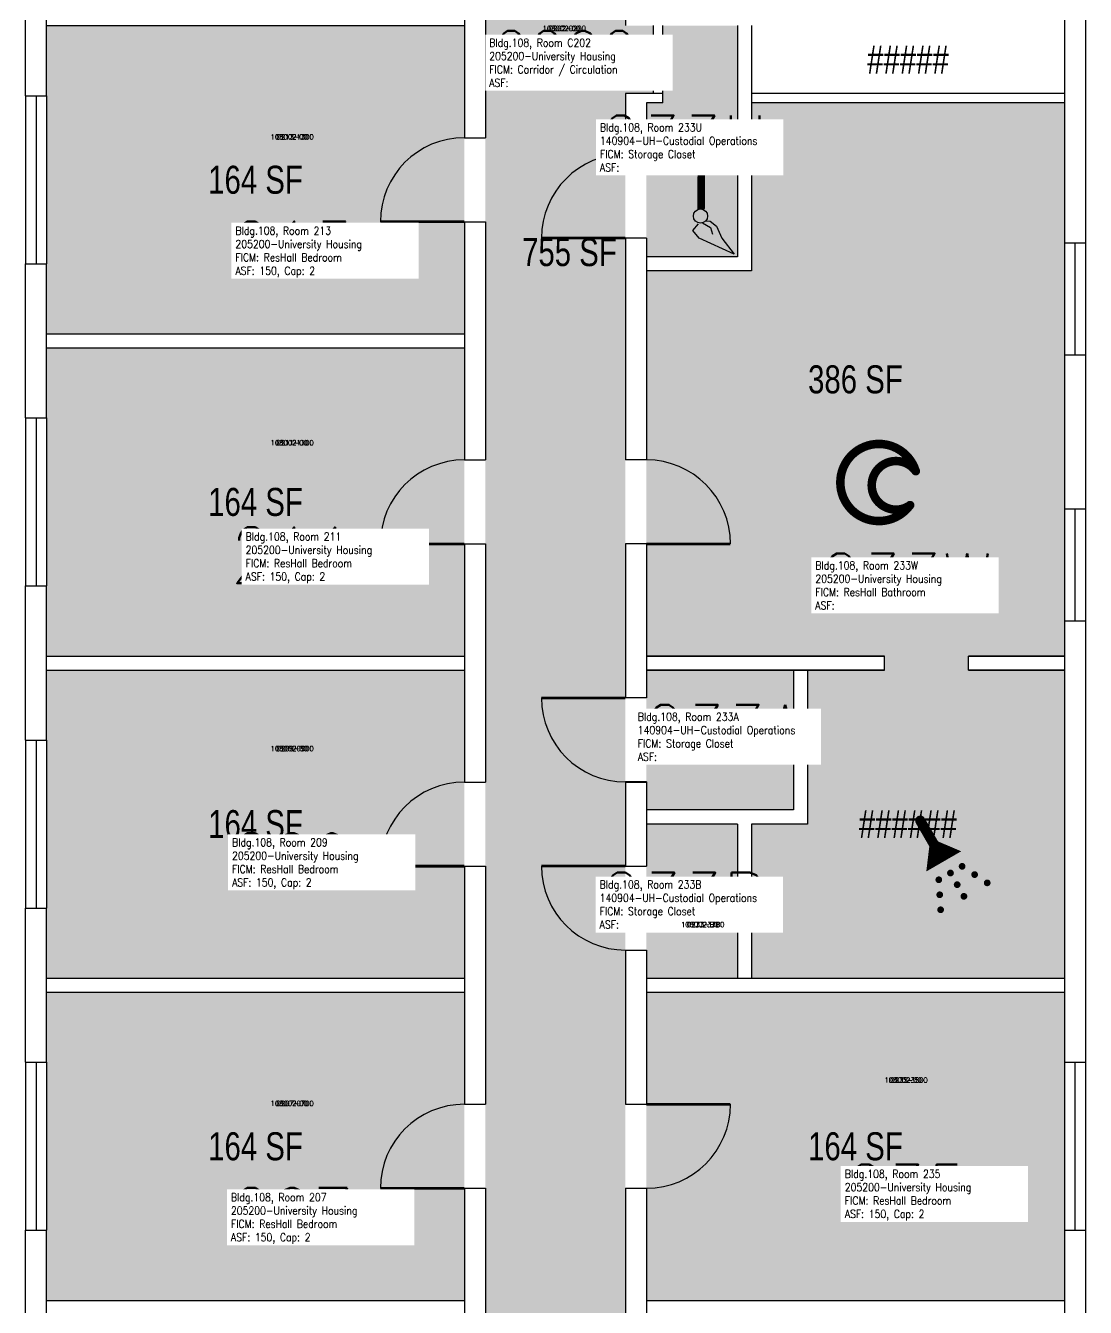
# Model space of a CAD drawing. Header units: inches. Extents: x -394 to 1224, y 0 to 3729.
# Drawn here: x 188 to 642, y 2365 to 2914 of the extents above; entities that cross this region are included whole.
import ezdxf
from ezdxf.enums import TextEntityAlignment as Align

# ---------------------------------------------------------------- set-up
doc = ezdxf.new("R2010")
doc.units = ezdxf.units.IN
doc.header["$LTSCALE"] = 0.25
doc.header["$MEASUREMENT"] = 0
doc.layers.get('0').update_dxf_attribs({"linetype": 'CONTINUOUS'})
for name, color, linetype in [('A-DOOR', 2, 'CONTINUOUS'), ('A-GLAZ', 1, 'CONTINUOUS'), ('A-GLAZ-SILL', 2, 'CONTINUOUS'), ('A-IDEN-ICON', 4, 'CONTINUOUS'), ('A-IDEN-RNUM', 7, 'CONTINUOUS'), ('A-IDEN-SNUM', 4, 'CONTINUOUS'), ('A-IDEN-VNUM', 4, 'CONTINUOUS'), ('A-WALL', 5, 'CONTINUOUS'), ('AREA-TEXT', 3, 'CONTINUOUS'), ('Rooms-Category-Color', 7, 'CONTINUOUS'), ('Rooms-College-Color', 7, 'CONTINUOUS'), ('Rooms-Department-Color', 7, 'CONTINUOUS'), ('Rooms-Division-Color', 7, 'CONTINUOUS'), ('Rooms-Information', 7, 'CONTINUOUS')]:
    doc.layers.add(name, color=color, linetype=linetype)
doc.styles.add('AREA', font='arial.ttf', dxfattribs={"width": 0.75, "height": 24})
doc.styles.add('ROOMSNUMBER', font='SIMPLEX.shx', dxfattribs={"height": 0.18})
doc.styles.add('ROOMVNUMBER', font='simplex.shx', dxfattribs={"width": 0.85})

# ---------------------------------------------------------------- blocks, each defined once
blk = doc.blocks.new('Cpshower')
at = {"color": 0, "linetype": 'ByBlock'}
blk.add_lwpolyline([(-0.015, 0.0396, 0, 0.06, 0), (0.005, 0.005, 0.06, 0.06, 0)], format="xyseb", dxfattribs=at)
for points, const_width in [([(-0.0319, 0.0624, 1), (-0.0281, 0.0689, 1)], 0.0075), ([(0.0302, -0.0036, 1), (0.0345, -0.0011, 1)], 0.005), ([(-0.0045, -0.0236, 1), (-0.0002, -0.0211, 1)], 0.005), ([(0.0128, -0.0136, 1), (0.0172, -0.0111, 1)], 0.005), ([(0.0488, -0.0159, 1), (0.0531, -0.0134, 1)], 0.005), ([(0.0228, -0.0309, 1), (0.0272, -0.0284, 1)], 0.005), ([(0.0675, -0.0282, 1), (0.0718, -0.0257, 1)], 0.005), ([(-0.0031, -0.0459, 1), (0.0012, -0.0434, 1)], 0.005), ([(0.0328, -0.0482, 1), (0.0372, -0.0457, 1)], 0.005), ([(-0.0018, -0.0682, 1), (0.0025, -0.0657, 1)], 0.005)]:
    blk.add_lwpolyline(points, format="xyb", close=True, dxfattribs=dict(at, const_width=const_width))
at = {"color": 0, "linetype": 'ByBlock', "const_width": 0.015}
blk.add_lwpolyline([(-0.01, 0.031), (-0.03, 0.0656)], dxfattribs=at)
blk = doc.blocks.new('Cpbath')
at = {"color": 0, "linetype": 'ByBlock', "const_width": 0.0127}
for points in [[(0.0571, 0.0168, 0.861492), (-0.0551, 0, 1)], [(0.0571, 0.0168, 0.729002), (-0.0084, -0.0042, 1)], [(-0.0551, 0, 0.726902), (0.0487, -0.0337, 1)], [(-0.0084, -0.0042, 0.609468), (0.0487, -0.0337, 1)]]:
    blk.add_lwpolyline(points, format="xyb", dxfattribs=at)
at = {"color": 0, "linetype": 'ByBlock', "const_width": 0.00637}
for points in [[(0.0544, 0.0152, 1), (0.0599, 0.0184, 1)], [(0.0459, -0.0353, 1), (0.0515, -0.0321, 1)]]:
    blk.add_lwpolyline(points, format="xyb", close=True, dxfattribs=at)
blk = doc.blocks.new('Cpcust')
at = {"color": 0, "linetype": 'ByBlock'}
for p, q in [((0.0171, -0.0639), (0.02, -0.0466)), ((0.0262, -0.0408), (0.0446, -0.0406)), ((0.0297, -0.0341), (0.0376, -0.0302)), ((0.0376, -0.0302), (0.0533, -0.0324)), ((0.0446, -0.0406), (0.0543, -0.0505)), ((0.0533, -0.0324), (0.0745, -0.0479)), ((0.0745, -0.0479), (0.1117, -0.0625)), ((0.0358, -0.0705), (0.0171, -0.0639)), ((0.1117, -0.0625), (0.0358, -0.0705))]:
    blk.add_line(p, q, dxfattribs=at)
at = {"color": 0, "linetype": 'ByBlock', "const_width": 0.0075}
blk.add_lwpolyline([(-0.0332, 0.0481, 1), (-0.0268, 0.0519, 1)], format="xyb", close=True, dxfattribs=at)
at = {"color": 0, "linetype": 'ByBlock', "const_width": 0.015}
blk.add_lwpolyline([(-0.03, 0.05), (0.01, -0.0193)], dxfattribs=at)
at = {"color": 0, "linetype": 'ByBlock'}
blk.add_circle((0.0158, -0.0313), 0.0141, dxfattribs=at)

msp = doc.modelspace()

# ---------------------------------------------------------------- hatches: boundary and pattern name
at = {"layer": 'Rooms-Category-Color', "true_color": 0xadadad}
msp.add_hatch(color=253, dxfattribs=at).paths.add_polyline_path([(444.97, 1914), (444.96, 1943), (444.96, 2885), (456.96, 2885), (456.96, 2914), (444.96, 2914), (445, 3720), (385, 3720), (384.96, 1914), (444.96, 1914)])
at = {"layer": 'Rooms-Category-Color', "true_color": 0x728ef3}
for points in [[(375.96, 2914), (197, 2914), (197, 2884), (197, 2812), (197, 2782), (375.96, 2782)], [(492.96, 2914), (460.96, 2914), (460.96, 2881), (453.96, 2881), (453.96, 2814.97), (492.96, 2814.97)], [(591.96, 2638), (591.96, 2644), (633, 2644), (633, 2659), (633, 2707.01), (633, 2773), (633, 2821.01), (633, 2881), (498.96, 2881), (498.96, 2808.97), (453.96, 2808.97), (453.96, 2644), (555.96, 2644), (555.96, 2638), (522.96, 2638), (522.96, 2572.04), (498.96, 2572.04), (498.96, 2506), (633, 2506), (633, 2638)], [(375.96, 2776), (197, 2776), (197, 2746), (197, 2674), (197, 2644), (375.96, 2644)], [(375.96, 2638), (197, 2638), (197, 2608), (197, 2536), (197, 2506), (375.96, 2506)], [(516.96, 2638), (453.96, 2638), (453.96, 2578.04), (516.96, 2578.04)], [(492.96, 2572.04), (453.96, 2572.04), (453.96, 2506), (492.96, 2506)], [(375.96, 2500), (197, 2500), (197, 2470), (197, 2398), (197, 2368), (375.96, 2368)], [(453.96, 2455), (453.96, 2368), (633, 2368), (633, 2398), (633, 2470), (633, 2500), (453.96, 2500)]]:
    msp.add_hatch(color=171, dxfattribs=at).paths.add_polyline_path(points)
at = {"layer": 'Rooms-College-Color', "true_color": 0xadadad}
for points in [[(444.97, 1914), (444.96, 1943), (444.96, 2885), (456.96, 2885), (456.96, 2914), (444.96, 2914), (445, 3720), (385, 3720), (384.96, 1914), (444.96, 1914)], [(375.96, 2914), (197, 2914), (197, 2884), (197, 2812), (197, 2782), (375.96, 2782)], [(492.96, 2914), (460.96, 2914), (460.96, 2881), (453.96, 2881), (453.96, 2814.97), (492.96, 2814.97)], [(591.96, 2638), (591.96, 2644), (633, 2644), (633, 2659), (633, 2707.01), (633, 2773), (633, 2821.01), (633, 2881), (498.96, 2881), (498.96, 2808.97), (453.96, 2808.97), (453.96, 2644), (555.96, 2644), (555.96, 2638), (522.96, 2638), (522.96, 2572.04), (498.96, 2572.04), (498.96, 2506), (633, 2506), (633, 2638)], [(375.96, 2776), (197, 2776), (197, 2746), (197, 2674), (197, 2644), (375.96, 2644)], [(375.96, 2638), (197, 2638), (197, 2608), (197, 2536), (197, 2506), (375.96, 2506)], [(516.96, 2638), (453.96, 2638), (453.96, 2578.04), (516.96, 2578.04)], [(492.96, 2572.04), (453.96, 2572.04), (453.96, 2506), (492.96, 2506)], [(375.96, 2500), (197, 2500), (197, 2470), (197, 2398), (197, 2368), (375.96, 2368)], [(453.96, 2455), (453.96, 2368), (633, 2368), (633, 2398), (633, 2470), (633, 2500), (453.96, 2500)]]:
    msp.add_hatch(color=253, dxfattribs=at).paths.add_polyline_path(points)
at = {"layer": 'Rooms-Department-Color', "true_color": 0xacacac}
msp.add_hatch(color=253, dxfattribs=at).paths.add_polyline_path([(444.97, 1914), (444.96, 1943), (444.96, 2885), (456.96, 2885), (456.96, 2914), (444.96, 2914), (445, 3720), (385, 3720), (384.96, 1914), (444.96, 1914)])
at = {"layer": 'Rooms-Department-Color', "true_color": 0x604aed}
for points in [[(375.96, 2914), (197, 2914), (197, 2884), (197, 2812), (197, 2782), (375.96, 2782)], [(492.96, 2914), (460.96, 2914), (460.96, 2881), (453.96, 2881), (453.96, 2814.97), (492.96, 2814.97)], [(591.96, 2638), (591.96, 2644), (633, 2644), (633, 2659), (633, 2707.01), (633, 2773), (633, 2821.01), (633, 2881), (498.96, 2881), (498.96, 2808.97), (453.96, 2808.97), (453.96, 2644), (555.96, 2644), (555.96, 2638), (522.96, 2638), (522.96, 2572.04), (498.96, 2572.04), (498.96, 2506), (633, 2506), (633, 2638)], [(375.96, 2776), (197, 2776), (197, 2746), (197, 2674), (197, 2644), (375.96, 2644)], [(375.96, 2638), (197, 2638), (197, 2608), (197, 2536), (197, 2506), (375.96, 2506)], [(516.96, 2638), (453.96, 2638), (453.96, 2578.04), (516.96, 2578.04)], [(492.96, 2572.04), (453.96, 2572.04), (453.96, 2506), (492.96, 2506)], [(375.96, 2500), (197, 2500), (197, 2470), (197, 2398), (197, 2368), (375.96, 2368)], [(453.96, 2455), (453.96, 2368), (633, 2368), (633, 2398), (633, 2470), (633, 2500), (453.96, 2500)]]:
    msp.add_hatch(color=173, dxfattribs=at).paths.add_polyline_path(points)
at = {"layer": 'Rooms-Division-Color', "true_color": 0xadadad}
msp.add_hatch(color=253, dxfattribs=at).paths.add_polyline_path([(444.97, 1914), (444.96, 1943), (444.96, 2885), (456.96, 2885), (456.96, 2914), (444.96, 2914), (445, 3720), (385, 3720), (384.96, 1914), (444.96, 1914)])
at = {"layer": 'Rooms-Division-Color', "true_color": 0x604aed}
for points in [[(375.96, 2914), (197, 2914), (197, 2884), (197, 2812), (197, 2782), (375.96, 2782)], [(492.96, 2914), (460.96, 2914), (460.96, 2881), (453.96, 2881), (453.96, 2814.97), (492.96, 2814.97)], [(591.96, 2638), (591.96, 2644), (633, 2644), (633, 2659), (633, 2707.01), (633, 2773), (633, 2821.01), (633, 2881), (498.96, 2881), (498.96, 2808.97), (453.96, 2808.97), (453.96, 2644), (555.96, 2644), (555.96, 2638), (522.96, 2638), (522.96, 2572.04), (498.96, 2572.04), (498.96, 2506), (633, 2506), (633, 2638)], [(375.96, 2776), (197, 2776), (197, 2746), (197, 2674), (197, 2644), (375.96, 2644)], [(375.96, 2638), (197, 2638), (197, 2608), (197, 2536), (197, 2506), (375.96, 2506)], [(516.96, 2638), (453.96, 2638), (453.96, 2578.04), (516.96, 2578.04)], [(492.96, 2572.04), (453.96, 2572.04), (453.96, 2506), (492.96, 2506)], [(375.96, 2500), (197, 2500), (197, 2470), (197, 2398), (197, 2368), (375.96, 2368)], [(453.96, 2455), (453.96, 2368), (633, 2368), (633, 2398), (633, 2470), (633, 2500), (453.96, 2500)]]:
    msp.add_hatch(color=173, dxfattribs=at).paths.add_polyline_path(points)

# ---------------------------------------------------------------- linework, layer by layer
at = {"layer": 'A-DOOR', "const_width": 1.2}
for points in [[(375.96, 2830), (339.96, 2830)], [(444.96, 2823), (408.96, 2823)], [(375.96, 2692), (339.96, 2692)], [(453.96, 2692), (489.96, 2692)], [(444.96, 2626.04), (408.96, 2626.04)], [(375.96, 2554), (339.96, 2554)], [(444.96, 2554.04), (408.96, 2554.04)], [(453.96, 2452), (489.96, 2452)], [(375.96, 2416), (339.96, 2416)]]:
    msp.add_lwpolyline(points, dxfattribs=at)
at = {"layer": 'A-DOOR'}
for centre, start, end in [((375.96, 2830), 90, 180), ((444.96, 2823), 90, 180), ((375.96, 2692), 90, 180), ((453.96, 2692), 0, 90), ((444.96, 2626.04), 180, 270), ((375.96, 2554), 90, 180), ((444.96, 2554.04), 180, 270), ((375.96, 2416), 90, 180), ((453.96, 2452), 270, 360)]:
    msp.add_arc(centre, 36, start, end, dxfattribs=at)
at = {"layer": 'A-GLAZ'}
for p, q in [((192.5, 2883.99), (192.5, 2811.99)), ((637.5, 2821.01), (637.5, 2773)), ((192.5, 2745.99), (192.5, 2673.99)), ((637.5, 2707.01), (637.5, 2659)), ((192.5, 2607.99), (192.5, 2535.99)), ((192.5, 2469.99), (192.5, 2397.99)), ((637.5, 2469.99), (637.5, 2397.99))]:
    msp.add_line(p, q, dxfattribs=at)
at = {"layer": 'A-GLAZ-SILL'}
for p, q in [((188, 2884), (188, 2812)), ((197, 2884), (197, 2812)), ((633, 2821.01), (633, 2773)), ((642, 2821.01), (642, 2773)), ((188, 2746), (188, 2674)), ((197, 2746), (197, 2674)), ((633, 2707.01), (633, 2659)), ((642, 2707.01), (642, 2659)), ((188, 2608), (188, 2536)), ((197, 2608), (197, 2536)), ((188, 2470), (188, 2398)), ((197, 2470), (197, 2398)), ((633, 2470), (633, 2398)), ((642, 2470), (642, 2398))]:
    msp.add_line(p, q, dxfattribs=at)
at = {"layer": 'A-WALL'}
for p, q in [((375.96, 2968), (375.96, 2866)), ((384.96, 2968), (384.96, 2866)), ((444.96, 2968), (444.96, 2914)), ((188, 2884), (188, 2950)), ((197, 2884), (197, 2950)), ((633, 2950), (633, 2821.01)), ((642, 2950), (642, 2821.01)), ((197, 2914), (375.96, 2914)), ((456.96, 2885), (456.96, 2914)), ((460.96, 2881), (460.96, 2914)), ((492.96, 2914), (492.96, 2814.97)), ((498.96, 2914), (498.96, 2808.97)), ((188, 2884), (197, 2884)), ((444.96, 2885), (444.96, 2859)), ((460.96, 2885), (444.96, 2885)), ((633, 2885), (498.96, 2885)), ((453.96, 2881), (453.96, 2859)), ((460.96, 2881), (453.96, 2881)), ((633, 2881), (498.96, 2881)), ((375.96, 2866), (384.96, 2866)), ((453.96, 2859), (444.96, 2859)), ((375.96, 2830), (384.96, 2830)), ((375.96, 2830), (375.96, 2728)), ((384.96, 2830), (384.96, 2728)), ((453.96, 2823), (444.96, 2823)), ((444.96, 2823), (444.96, 2728)), ((453.96, 2823), (444.96, 2823)), ((453.96, 2823), (444.96, 2823)), ((453.96, 2823), (453.96, 2728)), ((633, 2821.01), (642, 2821.01)), ((188, 2812), (197, 2812)), ((188, 2746), (188, 2812)), ((197, 2746), (197, 2812)), ((492.96, 2814.97), (453.96, 2814.97)), ((498.96, 2808.97), (453.96, 2808.97)), ((197, 2782), (375.96, 2782)), ((197, 2776), (375.96, 2776)), ((633, 2773), (633, 2707.01)), ((633, 2773), (642, 2773)), ((642, 2773), (642, 2707.01)), ((188, 2746), (197, 2746)), ((375.96, 2728), (384.96, 2728)), ((453.96, 2728), (444.96, 2728)), ((633, 2707.01), (642, 2707.01)), ((375.96, 2692), (384.96, 2692)), ((375.96, 2692), (375.96, 2590)), ((384.96, 2692), (384.96, 2590)), ((453.96, 2692), (444.96, 2692)), ((444.96, 2692), (444.96, 2626.04)), ((453.96, 2692), (453.96, 2626.04)), ((188, 2674), (197, 2674)), ((188, 2608), (188, 2674)), ((197, 2608), (197, 2674)), ((633, 2659), (633, 2470)), ((633, 2659), (642, 2659)), ((642, 2659), (642, 2470)), ((197, 2644), (375.96, 2644)), ((453.96, 2644), (555.96, 2644)), ((555.96, 2644), (453.96, 2644)), ((555.96, 2638), (555.96, 2644)), ((591.96, 2638), (591.96, 2644)), ((633, 2644), (591.96, 2644)), ((591.96, 2644), (633, 2644)), ((197, 2638), (375.96, 2638)), ((453.96, 2638), (555.96, 2638)), ((555.96, 2638), (453.96, 2638)), ((516.96, 2638), (516.96, 2578.04)), ((522.96, 2638), (522.96, 2572.04)), ((633, 2638), (591.96, 2638)), ((591.96, 2638), (633, 2638)), ((453.96, 2626.04), (444.96, 2626.04)), ((188, 2608), (197, 2608)), ((375.96, 2590), (384.96, 2590)), ((453.96, 2590.04), (444.96, 2590.04)), ((444.96, 2590.04), (444.96, 2590)), ((444.96, 2590), (453.96, 2590)), ((444.96, 2590), (444.96, 2554)), ((453.96, 2590.04), (453.96, 2590)), ((453.96, 2590), (453.96, 2554)), ((516.96, 2578.04), (453.96, 2578.04)), ((492.96, 2572.04), (453.96, 2572.04)), ((492.96, 2572.04), (492.96, 2506)), ((522.96, 2572.04), (498.96, 2572.04)), ((498.96, 2572.04), (498.96, 2506.08)), ((375.96, 2554), (384.96, 2554)), ((375.96, 2554), (375.96, 2452)), ((384.96, 2554), (384.96, 2452)), ((444.96, 2554), (453.96, 2554)), ((188, 2536), (197, 2536)), ((188, 2470), (188, 2536)), ((197, 2470), (197, 2536)), ((444.96, 2518), (453.96, 2518)), ((444.96, 2518), (444.96, 2452)), ((453.96, 2518), (453.96, 2452)), ((197, 2506), (375.96, 2506)), ((453.96, 2506), (633, 2506)), ((197, 2500), (375.96, 2500)), ((453.96, 2500), (633, 2500)), ((188, 2470), (197, 2470)), ((633, 2470), (642, 2470)), ((375.96, 2452), (384.96, 2452)), ((444.96, 2452), (453.96, 2452)), ((375.96, 2416), (384.96, 2416)), ((375.96, 2416), (375.96, 2314)), ((384.96, 2416), (384.96, 2314)), ((444.96, 2416), (444.96, 2314)), ((444.96, 2416), (453.96, 2416)), ((453.96, 2416), (453.96, 2314)), ((188, 2398), (197, 2398)), ((188, 2332), (188, 2398)), ((197, 2332), (197, 2398)), ((633, 2398), (642, 2398)), ((633, 2398), (633, 2332)), ((642, 2398), (642, 2332)), ((197, 2368), (375.96, 2368)), ((453.96, 2368), (633, 2368))]:
    msp.add_line(p, q, dxfattribs=at)

# ---------------------------------------------------------------- block references
at = {"layer": 'A-IDEN-ICON'}
for name, p, xscale, yscale, zscale, rotation in [('Cpcust', (477.6, 2839.99), 216.0000000022654, 216.0000000022654, 216.0000000022654, 329.5961265741406), ('Cpbath', (552.89, 2718.32), 288, 288, 12, 2.779211088058574e-09), ('Cpshower', (579.89, 2554.59), 288, 288, 12, 2.779211088058574e-09)]:
    msp.add_blockref(name, p, dxfattribs=dict(at, xscale=xscale, yscale=yscale, zscale=zscale, rotation=rotation))

# ---------------------------------------------------------------- texts
at = {"layer": 'A-IDEN-RNUM', "style": 'ROOMSNUMBER'}
for s, p in [('C202-00', (418.75, 2912.79)), ('0213-00', (302.18, 2866.34)), ('0233-U0', (472.06, 2864.81)), ('0211-00', (302.18, 2735.34)), ('0233-W0', (565.18, 2677.31)), ('0233-A0', (491.33, 2607.39)), ('0209-00', (302.18, 2604.34)), ('0233-B0', (478.07, 2528.98)), ('0235-00', (565.18, 2462.34)), ('0207-00', (302.18, 2452.34))]:
    msp.add_text(s, height=2.16, dxfattribs=at).set_placement(p, align=Align.MIDDLE)
at = {"layer": 'A-IDEN-SNUM', "style": 'ROOMSNUMBER'}
for s, p in [('1080C20200', (418.75, 2912.79)), ('1080021300', (302.18, 2866.34)), ('10800233U0', (472.06, 2864.81)), ('1080021100', (302.18, 2735.34)), ('10800233W0', (565.18, 2677.31)), ('10800233A0', (491.33, 2607.39)), ('1080020900', (302.18, 2604.34)), ('10800233B0', (478.07, 2528.98)), ('1080023500', (565.18, 2462.34)), ('1080020700', (302.18, 2452.34))]:
    msp.add_text(s, height=2.16, dxfattribs=at).set_placement(p, align=Align.MIDDLE)
at = {"layer": 'A-IDEN-VNUM', "style": 'ROOMVNUMBER'}
for s, width, p in [('C202', 0.75, (418.75, 2899.82)), ('233U', 0.85, (469.98, 2863.56)), ('213', 0.85, (302.18, 2818.17)), ('211', 0.85, (302.18, 2687.17)), ('233W', 0.85, (565.18, 2675.94)), ('233A', 0.85, (487.16, 2611.13)), ('209', 0.85, (302.18, 2556.17)), ('233B', 0.85, (469.86, 2539.26)), ('235', 0.85, (565.18, 2414.17)), ('207', 0.85, (302.18, 2404.17))]:
    msp.add_text(s, height=24, dxfattribs=dict(at, width=width)).set_placement(p, align=Align.MIDDLE)
at = {"layer": 'AREA-TEXT', "style": 'AREA', "width": 0.75}
for s, p in [('#####', (565.98, 2899.5)), ('25 SF', (473.46, 2864.49)), ('164 SF', (286.48, 2848)), ('755 SF', (420.96, 2817)), ('386 SF', (543.48, 2762.5)), ('164 SF', (286.48, 2710)), ('26 SF', (485.46, 2608.02)), ('164 SF', (286.48, 2572)), ('######', (565.98, 2572)), ('18 SF', (473.46, 2539.02)), ('164 SF', (286.48, 2434)), ('164 SF', (543.48, 2434))]:
    msp.add_text(s, height=12, dxfattribs=at).set_placement(p, align=Align.MIDDLE_CENTER)

# ---------------------------------------------------------------- next in the draw order: texts
at = {"layer": 'Rooms-Information', "char_height": 3.4286, "width": 76.8, "attachment_point": 7, "style": 'ROOMVNUMBER', "bg_fill": 3, "box_fill_scale": 1.5, "bg_fill_color": 256, "bg_fill_true_color": 13158600, "bg_fill_transparency": 0}
for s, insert in [('Bldg.108, Room C202^M^J205200-University Housing^M^JFICM: Corridor / Circulation^M^JASF: ', (386.61, 2887.82)), ('Bldg.108, Room 233U^M^J140904-UH-Custodial Operations^M^JFICM: Storage Closet^M^JASF: ', (434.04, 2851.56)), ('Bldg.108, Room 213^M^J205200-University Housing^M^JFICM: ResHall Bedroom^M^JASF: 150, Cap: 2', (277.89, 2806.17)), ('Bldg.108, Room 211^M^J205200-University Housing^M^JFICM: ResHall Bedroom^M^JASF: 150, Cap: 2', (282.26, 2675.17)), ('Bldg.108, Room 233W^M^J205200-University Housing^M^JFICM: ResHall Bathroom^M^JASF: ', (526.32, 2663.94)), ('Bldg.108, Room 233A^M^J140904-UH-Custodial Operations^M^JFICM: Storage Closet^M^JASF: ', (450.25, 2599.13)), ('Bldg.108, Room 209^M^J205200-University Housing^M^JFICM: ResHall Bedroom^M^JASF: 150, Cap: 2', (276.43, 2544.17)), ('Bldg.108, Room 233B^M^J140904-UH-Custodial Operations^M^JFICM: Storage Closet^M^JASF: ', (433.92, 2527.26)), ('Bldg.108, Room 235^M^J205200-University Housing^M^JFICM: ResHall Bedroom^M^JASF: 150, Cap: 2', (538.95, 2402.17)), ('Bldg.108, Room 207^M^J205200-University Housing^M^JFICM: ResHall Bedroom^M^JASF: 150, Cap: 2', (275.95, 2392.17))]:
    msp.add_mtext(s, dxfattribs=dict(at, insert=insert))

doc.saveas('drawing.dxf')
